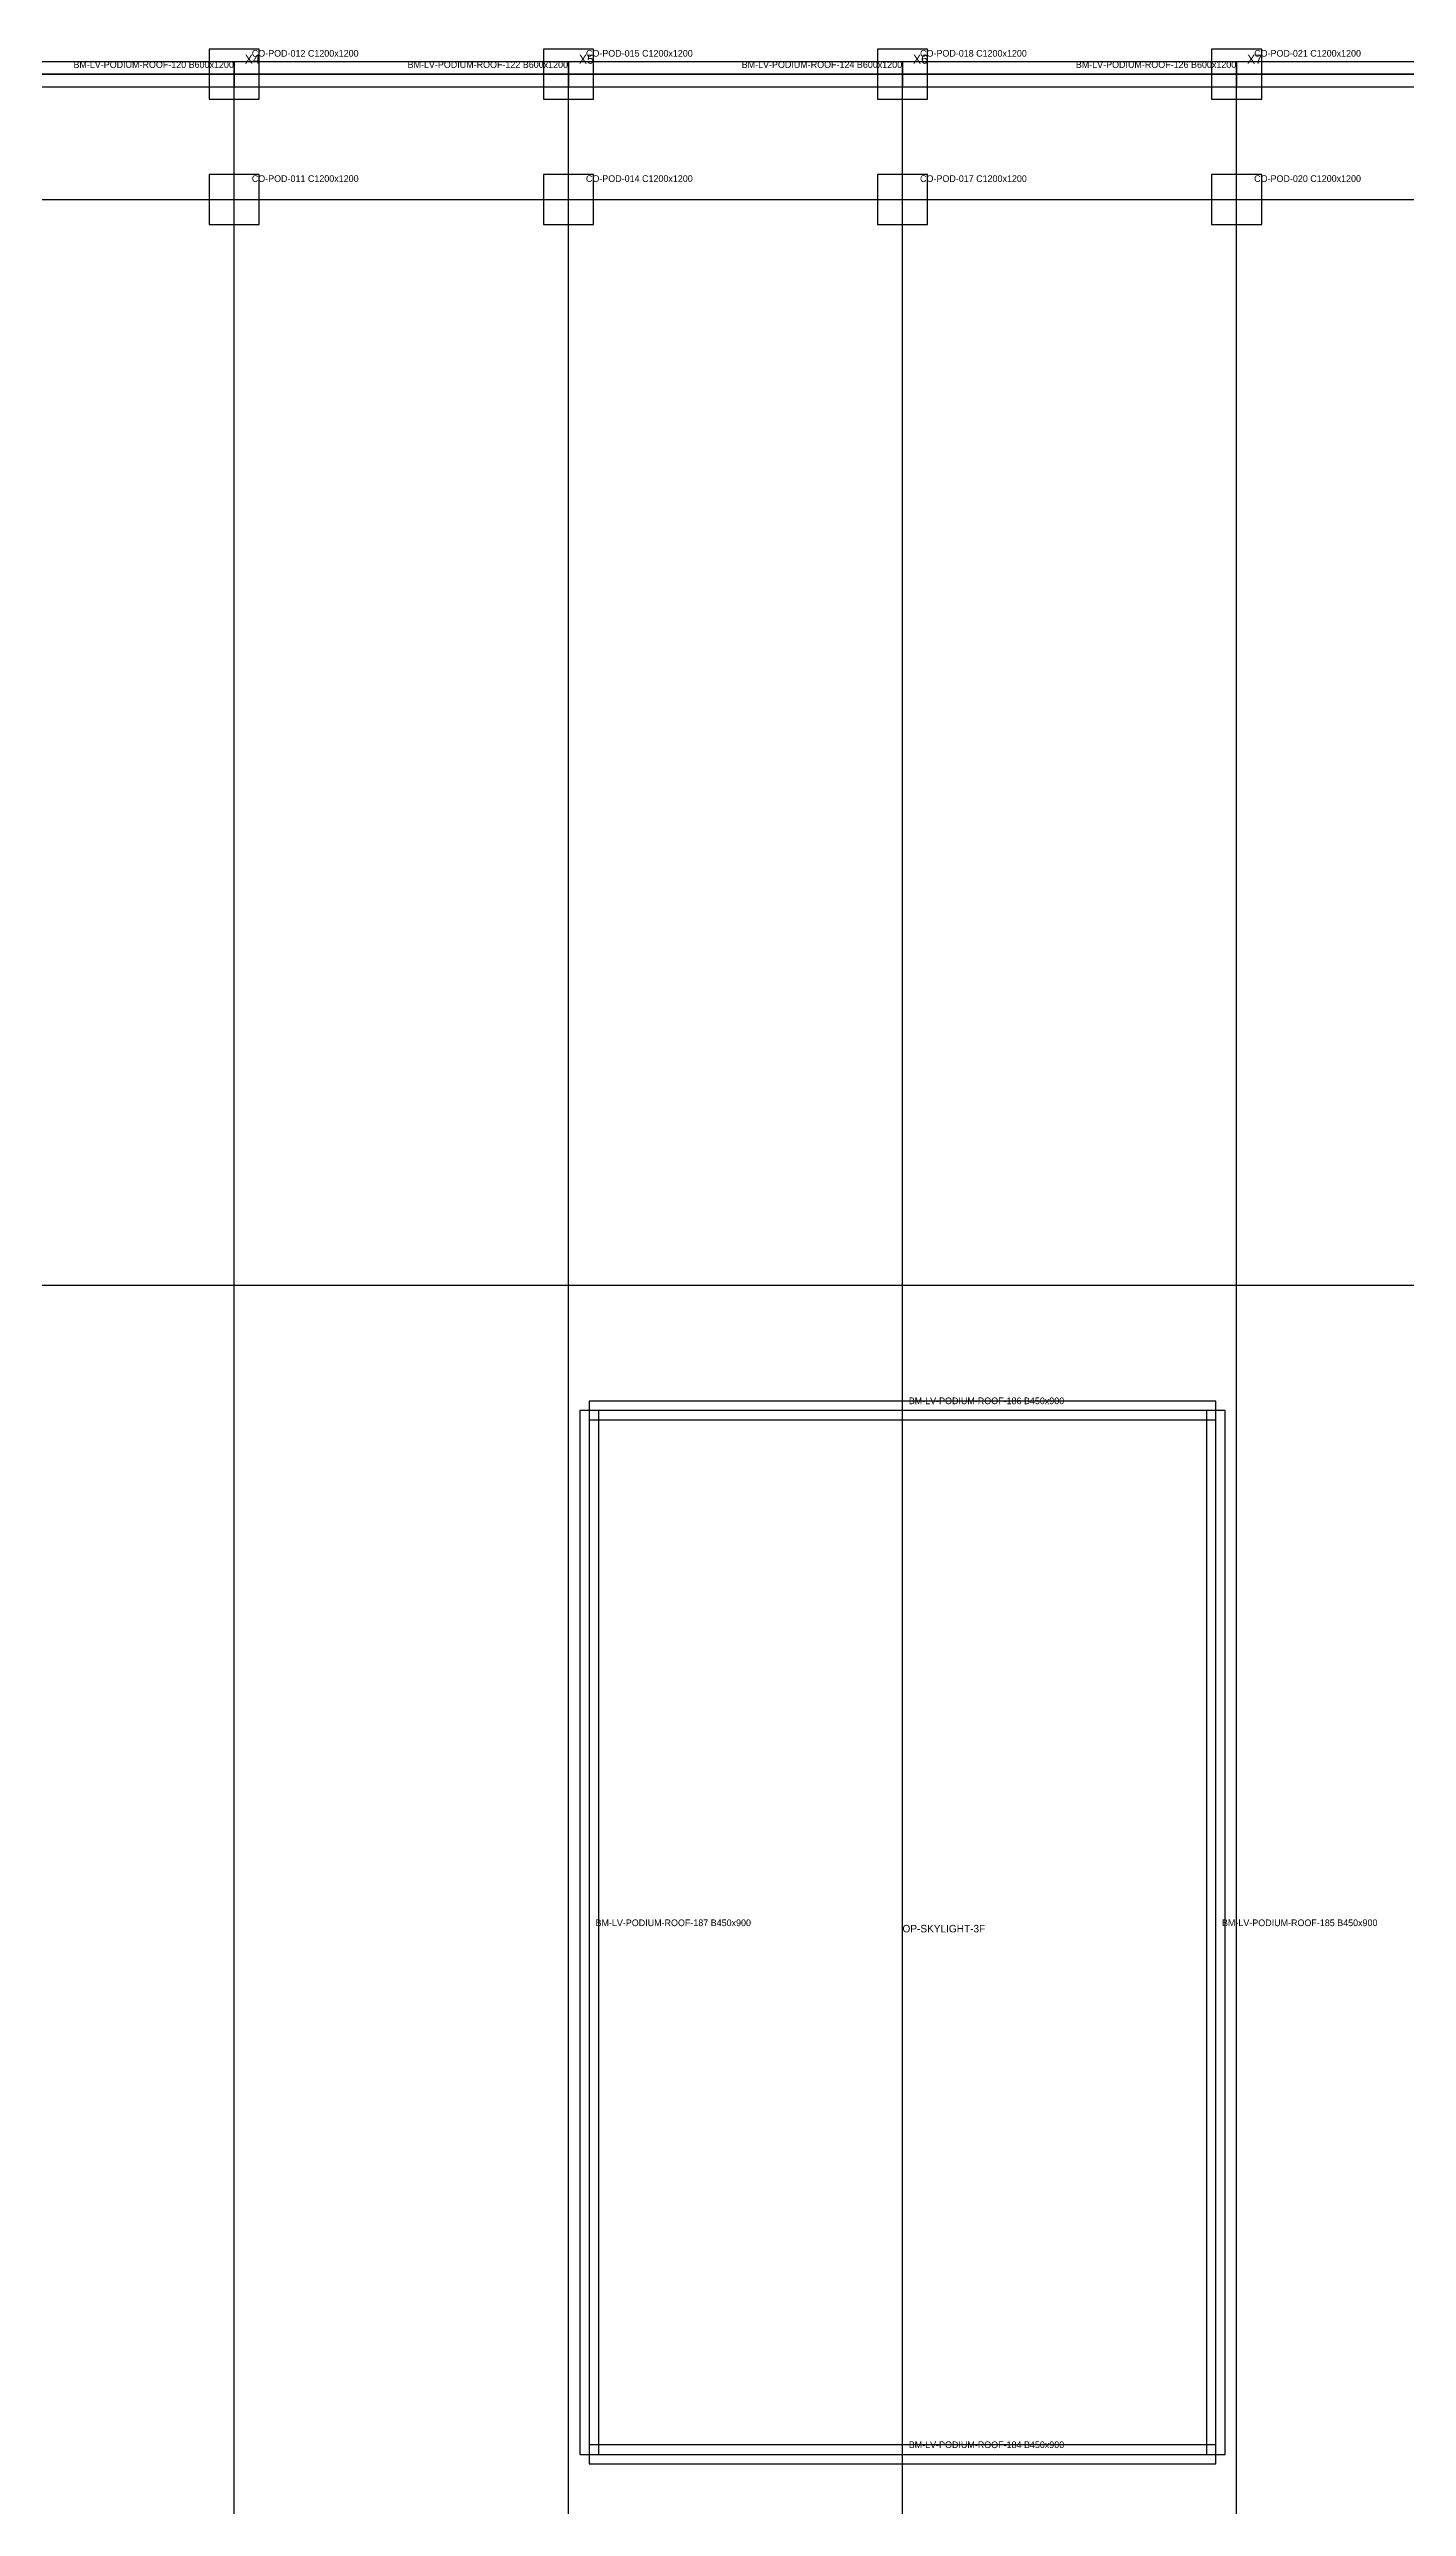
# Model space of a CAD drawing. Header units: millimetres. Extents: x -600 to 226982, y -254450 to 109948.
# Drawn here: x 150568 to 183075, y -83257 to -24400 of the extents above; entities that cross this region are included whole.
import ezdxf

# ---------------------------------------------------------------- set-up
doc = ezdxf.new("R2010")
doc.units = ezdxf.units.MM
for name, color, linetype in [('LV-PODIUM-ROOF_BEAM', 5, 'Continuous'), ('LV-PODIUM-ROOF_COLUMN', 1, 'Continuous'), ('LV-PODIUM-ROOF_GRID', 8, 'Continuous'), ('LV-PODIUM-ROOF_OPENING', 2, 'Continuous'), ('LV-PODIUM-ROOF_SLAB', 7, 'Continuous'), ('TEXT', 7, 'Continuous')]:
    doc.layers.add(name, color=color, linetype=linetype)

msp = doc.modelspace()

# ---------------------------------------------------------------- linework, layer by layer
at = {"layer": 'LV-PODIUM-ROOF_BEAM'}
for points in [[(147000, -24700), (147000, -25300), (155000, -25300), (155000, -24700), (147000, -24700)], [(155000, -24700), (155000, -25300), (163000, -25300), (163000, -24700), (155000, -24700)], [(163000, -24700), (163000, -25300), (171000, -25300), (171000, -24700), (163000, -24700)], [(171000, -24700), (171000, -25300), (179000, -25300), (179000, -24700), (171000, -24700)], [(179000, -24700), (179000, -25300), (187000, -25300), (187000, -24700), (179000, -24700)], [(163725, -57000), (163275, -57000), (163275, -82000), (163725, -82000), (163725, -57000)], [(178500, -57225), (178500, -56775), (163500, -56775), (163500, -57225), (178500, -57225)], [(178275, -82000), (178725, -82000), (178725, -57000), (178275, -57000), (178275, -82000)], [(163500, -81775), (163500, -82225), (178500, -82225), (178500, -81775), (163500, -81775)]]:
    msp.add_lwpolyline(points, close=True, dxfattribs=at)
at = {"layer": 'LV-PODIUM-ROOF_COLUMN'}
for points in [[(154400, -25600), (155600, -25600), (155600, -24400), (154400, -24400), (154400, -25600)], [(162400, -25600), (163600, -25600), (163600, -24400), (162400, -24400), (162400, -25600)], [(170400, -25600), (171600, -25600), (171600, -24400), (170400, -24400), (170400, -25600)], [(178400, -25600), (179600, -25600), (179600, -24400), (178400, -24400), (178400, -25600)], [(154400, -28600), (155600, -28600), (155600, -27400), (154400, -27400), (154400, -28600)], [(162400, -28600), (163600, -28600), (163600, -27400), (162400, -27400), (162400, -28600)], [(170400, -28600), (171600, -28600), (171600, -27400), (170400, -27400), (170400, -28600)], [(178400, -28600), (179600, -28600), (179600, -27400), (178400, -27400), (178400, -28600)]]:
    msp.add_lwpolyline(points, close=True, dxfattribs=at)
at = {"layer": 'LV-PODIUM-ROOF_GRID'}
for points in [[(119000, -25000), (223000, -25000)], [(155000, -127000), (155000, -25000)], [(163000, -127000), (163000, -25000)], [(171000, -127000), (171000, -25000)], [(179000, -127000), (179000, -25000)], [(119000, -28000), (223000, -28000)], [(119000, -54000), (223000, -54000)]]:
    msp.add_lwpolyline(points, dxfattribs=at)
at = {"layer": 'LV-PODIUM-ROOF_OPENING'}
msp.add_lwpolyline([(163500, -82000), (178500, -82000), (178500, -57000), (163500, -57000), (163500, -82000)], close=True, dxfattribs=at)
at = {"layer": 'LV-PODIUM-ROOF_SLAB'}
msp.add_lwpolyline([(119000, -127000), (223000, -127000), (223000, -25000), (119000, -25000), (119000, -127000)], close=True, dxfattribs=at)

# ---------------------------------------------------------------- texts
at = {"layer": 'TEXT'}
for s, height, p in [('BM-LV-PODIUM-ROOF-120 B600x1200', 160, (151150, -24850)), ('X4', 220, (155250, -24750)), ('CO-POD-012 C1200x1200', 160, (155420, -24580)), ('BM-LV-PODIUM-ROOF-122 B600x1200', 160, (159150, -24850)), ('X5', 220, (163250, -24750)), ('CO-POD-015 C1200x1200', 160, (163420, -24580)), ('BM-LV-PODIUM-ROOF-124 B600x1200', 160, (167150, -24850)), ('X6', 220, (171250, -24750)), ('CO-POD-018 C1200x1200', 160, (171420, -24580)), ('BM-LV-PODIUM-ROOF-126 B600x1200', 160, (175150, -24850)), ('X7', 220, (179250, -24750)), ('CO-POD-021 C1200x1200', 160, (179420, -24580)), ('CO-POD-011 C1200x1200', 160, (155420, -27580)), ('CO-POD-014 C1200x1200', 160, (163420, -27580)), ('CO-POD-017 C1200x1200', 160, (171420, -27580)), ('CO-POD-020 C1200x1200', 160, (179420, -27580)), ('BM-LV-PODIUM-ROOF-186 B450x900', 160, (171150, -56850)), ('BM-LV-PODIUM-ROOF-187 B450x900', 160, (163650, -69350)), ('OP-SKYLIGHT-3F', 180, (171000, -69500)), ('BM-LV-PODIUM-ROOF-185 B450x900', 160, (178650, -69350)), ('BM-LV-PODIUM-ROOF-184 B450x900', 160, (171150, -81850))]:
    msp.add_text(s, height=height, dxfattribs=at).set_placement(p)

doc.saveas('drawing.dxf')
